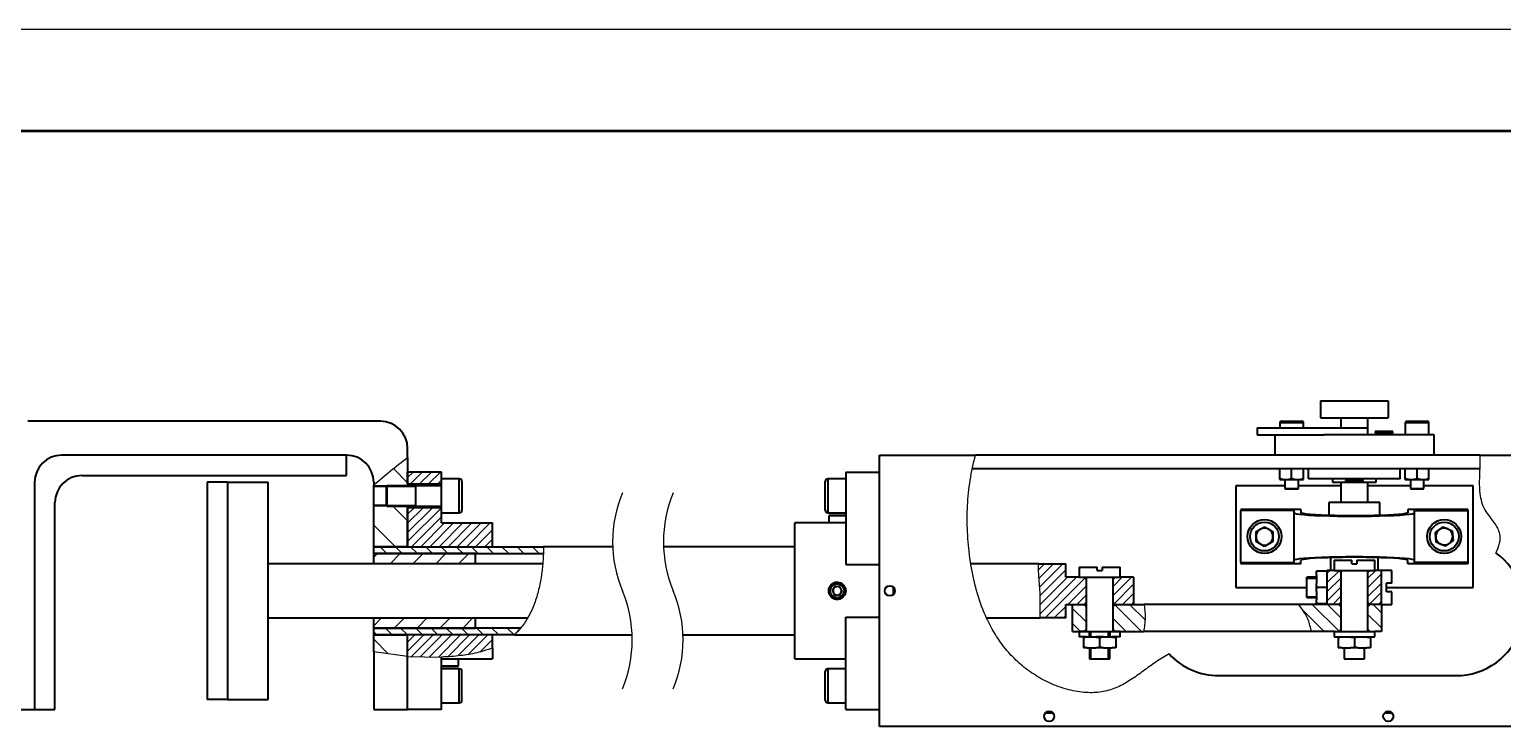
# Model space of a CAD drawing. Header units: millimetres. Extents: x 2231 to 3584, y 106 to 1044.
# Drawn here: x 2304.2 to 2448.9, y 975.5 to 1044 of the extents above; entities that cross this region are included whole.
import ezdxf

# ---------------------------------------------------------------- set-up
doc = ezdxf.new("R2010")
doc.units = ezdxf.units.MM
doc.header["$LTSCALE"] = 0.3
for name, color, linetype, lineweight in [('图形轮廓线', 7, 'Continuous', 40), ('图框线', 7, 'Continuous', 50), ('尺寸标注', 7, 'Continuous', 25), ('细实线', 7, 'Continuous', 25)]:
    doc.layers.add(name, color=color, linetype=linetype, lineweight=lineweight)

msp = doc.modelspace()

# ---------------------------------------------------------------- hatches: boundary and pattern name
at = {"layer": '细实线', "ltscale": 0.3}
h = msp.add_hatch(dxfattribs=at)
h.set_pattern_fill('ANSI31', color=256, scale=0.833333, angle=90)
h.set_pattern_definition([(135, (-1425.251, -300.314), (-1.8708867, -1.8708867), [])])
edge = h.paths.add_edge_path()
edge.add_spline(control_points=[(2341.31965, 1001.98086), (2340.75239, 1001.53888), (2339.61996, 1000.65655), (2338.53019, 999.72206), (2337.98632, 999.25569)], knot_values=[0, 0, 0, 0, 0.500933659, 1, 1, 1, 1], degree=3, periodic=0)
edge.add_line((2337.98632, 999.25569), (2337.98632, 999.1063))
edge.add_line((2337.98632, 999.1063), (2340.65296, 999.1063))
edge.add_line((2340.65296, 999.1063), (2340.65296, 999.1136))
edge.add_line((2340.65296, 999.1136), (2340.73632, 999.19693))
edge.add_line((2340.73632, 999.19693), (2341.31965, 999.19693))
edge.add_line((2341.31965, 999.19693), (2341.31965, 1001.98086))
h.paths.add_polyline_path([(2341.31965, 982.42581), (2341.31965, 984.01833), (2341.17315, 984.53027), (2337.98632, 984.53027), (2337.98632, 982.86759)])
h.paths.add_polyline_path([(2339.2306, 997.28027), (2337.98632, 997.28027), (2337.98632, 993.19694), (2341.31965, 993.19694), (2341.31965, 997.19693), (2339.31397, 997.19693)])
h = msp.add_hatch(dxfattribs=at)
h.set_pattern_fill('ANSI31', color=256, scale=0.2)
h.set_pattern_definition([(45, (0, 32.6478), (-0.4490128, 0.4490128), [])])
h.paths.add_polyline_path([(2344.65298, 999.3636), (2344.65298, 999.8636), (2344.65298, 1000.53026), (2341.31965, 1000.53026), (2341.31965, 999.3636)])
h.paths.add_polyline_path([(2344.65298, 995.53027), (2344.65298, 996.53027), (2344.65298, 997.03026), (2341.31965, 997.03026), (2341.31965, 993.19694), (2349.65298, 993.19694), (2349.65298, 995.53027)])
edge = h.paths.add_edge_path()
edge.add_spline(control_points=[(2344.65298, 982.35386), (2344.96842, 982.36833), (2345.58655, 982.39667), (2346.75447, 982.51326), (2348.12743, 982.72541), (2349.15385, 983.06978), (2349.65298, 983.23725)], knot_values=[0, 0, 0, 0, 0.185745574, 0.363991634, 0.690716448, 1, 1, 1, 1], degree=3, periodic=0)
edge.add_line((2349.65298, 983.23725), (2349.65298, 984.53027))
edge.add_line((2349.65298, 984.53027), (2341.31965, 984.53027))
edge.add_line((2341.31965, 984.53027), (2341.31965, 982.42581))
edge.add_line((2341.31965, 982.42581), (2344.65298, 982.35386))
h = msp.add_hatch(dxfattribs=at)
h.set_pattern_fill('ANSI31', color=256, scale=0.333333, angle=90)
h.set_pattern_definition([(135, (-1425.2509, -300.3139), (-0.74835468, -0.74835468), [])])
edge = h.paths.add_edge_path()
edge.add_line((2354.68715, 993.19694), (2337.98632, 993.19694))
edge.add_line((2337.98632, 993.19694), (2337.98632, 992.53027))
edge.add_line((2337.98632, 992.53027), (2347.98631, 992.53027))
edge.add_line((2347.98631, 992.53027), (2354.66718, 992.53027))
edge.add_spline(control_points=[(2354.66718, 992.53027), (2354.66904, 992.57337), (2354.67472, 992.71425), (2354.68116, 992.91658), (2354.68538, 993.09572), (2354.6868, 993.17704), (2354.68715, 993.19694)], knot_values=[0, 0, 0, 0, 0.013790316, 0.045062158, 0.06469873, 0.071058328, 0.071058328, 0.071058328, 0.071058328], degree=3, periodic=0)
edge = h.paths.add_edge_path()
edge.add_spline(control_points=[(2352.42777, 985.1963), (2352.42794, 985.19651), (2352.42812, 985.19672), (2352.42829, 985.19693)], knot_values=[0.901849937, 0.901849937, 0.901849937, 0.901849937, 0.901937142, 0.901937142, 0.901937142, 0.901937142], degree=3, periodic=0)
edge.add_line((2352.42829, 985.19693), (2340.98236, 985.19693))
edge.add_line((2340.98236, 985.19693), (2341.17315, 984.53027))
edge.add_line((2341.17315, 984.53027), (2351.79322, 984.53027))
edge.add_line((2351.79322, 984.53027), (2352.42777, 985.1963))
h.paths.add_polyline_path([(2340.98236, 985.19693), (2337.98632, 985.19693), (2337.98632, 984.53027), (2341.17315, 984.53027)])
at = {"layer": '细实线', "lineweight": 15, "ltscale": 0.3}
h = msp.add_hatch(dxfattribs=at)
h.set_pattern_fill('ANSI31', color=256, scale=0.5)
h.set_pattern_definition([(45, (0, 32.6478), (-1.122532, 1.122532), [])])
h.paths.add_polyline_path([(2347.98631, 991.53027), (2347.98631, 992.53027), (2337.98632, 992.53027), (2337.98632, 991.53027)])
h.paths.add_polyline_path([(2337.98632, 986.19693), (2337.98632, 985.19693), (2347.98631, 985.19693), (2347.98631, 986.19693)])
at = {"layer": '细实线', "ltscale": 0.3}
h = msp.add_hatch(dxfattribs=at)
h.set_pattern_fill('ANSI31', color=256, scale=0.2)
h.set_pattern_definition([(45, (0, 1054.48776), (-0.4490128, 0.4490128), [])])
edge = h.paths.add_edge_path()
edge.add_line((2408.00733, 989.99693), (2407.80733, 990.19693))
edge.add_line((2407.80733, 990.19693), (2407.34067, 990.19693))
edge.add_line((2407.34067, 990.19693), (2406.00733, 990.19693))
edge.add_line((2406.00733, 990.19693), (2406.00733, 991.53027))
edge.add_line((2406.00733, 991.53027), (2403.32043, 991.53027))
edge.add_spline(control_points=[(2403.32043, 991.53027), (2403.32037, 991.52478), (2403.31928, 991.43738), (2403.32033, 991.17775), (2403.33948, 990.67912), (2403.39063, 989.97919), (2403.45867, 989.1557), (2403.50463, 988.29891), (2403.50329, 987.50294), (2403.49276, 986.85944), (2403.48764, 986.4418), (2403.48736, 986.24703), (2403.48729, 986.19693)], knot_values=[0, 0, 0, 0, 0.003081512, 0.049116768, 0.145868567, 0.283399922, 0.443421106, 0.610191835, 0.76531928, 0.890557961, 0.97184689, 1, 1, 1, 1], degree=3, periodic=0)
edge.add_line((2403.48729, 986.19693), (2406.00733, 986.19693))
edge.add_line((2406.00733, 986.19693), (2406.00733, 987.53027))
edge.add_line((2406.00733, 987.53027), (2407.80733, 987.53027))
edge.add_line((2407.80733, 987.53027), (2408.00733, 987.73027))
edge.add_line((2408.00733, 987.73027), (2408.00733, 989.99693))
h.paths.add_polyline_path([(2412.67399, 990.19693), (2411.34066, 990.19693), (2410.874, 990.19693), (2410.674, 989.99693), (2410.674, 987.73027), (2410.874, 987.53027), (2412.67399, 987.53027)])
h.paths.add_polyline_path([(2433.04284, 990.6636), (2432.84284, 990.8636), (2432.37619, 990.8636), (2431.70951, 990.8636), (2431.70951, 987.53027), (2432.84284, 987.53027), (2433.04284, 987.73027)])
h.paths.add_polyline_path([(2437.04285, 990.8636), (2436.37618, 990.8636), (2435.90952, 990.8636), (2435.70952, 990.6636), (2435.70952, 987.73027), (2435.90952, 987.53027), (2437.04285, 987.53027)])

# ---------------------------------------------------------------- linework, layer by layer
at = {"layer": '图形轮廓线', "ltscale": 0.3}
for p, q in [((2431.04285, 1007.53026), (2431.04285, 1005.8636)), ((2431.04285, 1007.53026), (2437.70951, 1007.53026)), ((2437.70951, 1007.53026), (2437.70951, 1005.8636)), ((2338.65298, 1005.53027), (2303.98632, 1005.53027)), ((2424.82784, 1004.8636), (2424.82784, 1004.19693)), ((2424.82784, 1004.8636), (2426.14994, 1004.8636)), ((2426.14994, 1004.8636), (2435.15821, 1004.8636)), ((2427.04284, 1005.36361), (2427.04284, 1004.8636)), ((2429.37619, 1005.36361), (2427.04284, 1005.36361)), ((2427.20952, 1005.53027), (2429.20951, 1005.53027)), ((2429.37619, 1004.8636), (2429.37619, 1005.36361)), ((2431.04285, 1005.8636), (2437.70951, 1005.8636)), ((2433.04284, 1005.8636), (2433.04284, 1004.8636)), ((2435.15821, 1004.8636), (2435.70952, 1004.8636)), ((2435.70952, 1004.8636), (2435.70952, 1005.8636)), ((2435.70952, 1004.19693), (2435.70952, 1004.8636)), ((2439.37618, 1005.36361), (2439.37618, 1004.19693)), ((2441.70952, 1005.36361), (2439.37618, 1005.36361)), ((2439.54285, 1005.53027), (2441.54284, 1005.53027)), ((2441.70952, 1004.19693), (2441.70952, 1005.36361)), ((2424.82784, 1004.19693), (2426.14994, 1004.19693)), ((2426.14994, 1004.19693), (2431.38721, 1004.19693)), ((2426.54284, 1004.19693), (2426.54284, 1002.19693)), ((2442.20952, 1004.19693), (2431.38721, 1004.19693)), ((2436.42618, 1004.53026), (2436.42618, 1004.34694)), ((2438.15951, 1004.53026), (2436.42618, 1004.53026)), ((2436.42618, 1004.34694), (2436.57619, 1004.19693)), ((2438.15951, 1004.34694), (2436.42618, 1004.34694)), ((2438.00952, 1004.19693), (2438.15951, 1004.34694)), ((2438.15951, 1004.34694), (2438.15951, 1004.53026)), ((2442.20952, 1002.19693), (2442.20952, 1004.19693)), ((2335.31965, 1002.19693), (2307.31965, 1002.19693)), ((2335.31965, 1000.19693), (2335.31965, 1002.19693)), ((2341.31965, 1001.98086), (2341.31965, 1002.8636)), ((2341.31965, 1001.98086), (2341.31965, 999.19693)), ((2387.70952, 1002.19693), (2397.12807, 1002.19693)), ((2387.70952, 975.53027), (2387.70952, 1002.19693)), ((2446.69084, 1002.19693), (2397.12807, 1002.19693)), ((2446.69084, 1002.19693), (2452.43192, 1002.19693)), ((2341.31965, 999.3636), (2341.31965, 1000.53026)), ((2344.65298, 1000.53026), (2341.31965, 1000.53026)), ((2344.65298, 999.8636), (2344.65298, 1000.53026)), ((2384.37619, 1000.53026), (2384.37619, 991.44369)), ((2384.37619, 1000.53026), (2387.70952, 1000.53026)), ((2446.68915, 1000.8636), (2396.81459, 1000.8636)), ((2427.04287, 999.79693), (2427.04287, 1000.8636)), ((2428.20952, 999.9313), (2428.20952, 1000.8636)), ((2429.37618, 999.79693), (2429.37618, 1000.8636)), ((2429.87619, 999.8636), (2429.87619, 1000.8636)), ((2438.87617, 999.8636), (2438.87617, 1000.8636)), ((2439.37619, 999.79693), (2439.37619, 1000.8636)), ((2440.54285, 1000.8636), (2439.37619, 1000.8636)), ((2441.7095, 1000.8636), (2440.54285, 1000.8636)), ((2440.54285, 999.9313), (2440.54285, 1000.8636)), ((2441.7095, 999.79693), (2441.7095, 1000.8636)), ((2304.65298, 999.53027), (2304.65298, 977.19693)), ((2309.31963, 1000.19693), (2335.31965, 1000.19693)), ((2323.61743, 999.53027), (2321.61746, 999.53027)), ((2321.61746, 999.53027), (2321.61746, 997.8636)), ((2323.61743, 999.53027), (2323.61743, 997.8636)), ((2323.61743, 999.53027), (2327.61746, 999.53027)), ((2327.61746, 997.8636), (2327.61746, 999.53027)), ((2337.98632, 999.53027), (2337.98632, 999.25569)), ((2337.98632, 999.03027), (2337.98632, 999.25569)), ((2339.2306, 999.1063), (2337.98632, 999.1063)), ((2337.98632, 997.3636), (2337.98632, 999.03027)), ((2339.31397, 999.19693), (2339.2306, 999.1136)), ((2339.2306, 997.8469), (2339.2306, 999.1136)), ((2344.65298, 999.19693), (2339.31397, 999.19693)), ((2341.31965, 999.3636), (2344.65298, 999.3636)), ((2342.08837, 999.19693), (2342.08837, 997.81508)), ((2346.40298, 999.8636), (2344.65298, 999.8636)), ((2344.65298, 997.56052), (2344.65298, 999.8636)), ((2346.40298, 997.56052), (2346.40298, 999.8636)), ((2346.65296, 999.6136), (2346.65296, 997.65598)), ((2382.37618, 996.78027), (2382.37618, 999.6136)), ((2384.37619, 999.8636), (2382.62618, 999.8636)), ((2382.62618, 999.8636), (2382.62618, 996.53027)), ((2422.70951, 999.19693), (2422.70951, 989.19693)), ((2427.54285, 999.19693), (2422.70951, 999.19693)), ((2427.04287, 999.79693), (2429.37618, 999.79693)), ((2427.54285, 999.79693), (2427.54285, 998.93027)), ((2428.87618, 998.93027), (2428.87618, 999.79693)), ((2433.04284, 999.19693), (2428.87618, 999.19693)), ((2438.87617, 999.8636), (2429.87619, 999.8636)), ((2432.22952, 999.8636), (2432.22952, 999.53027)), ((2432.22952, 999.53027), (2433.50951, 999.53027)), ((2433.04284, 999.53027), (2433.04284, 997.53027)), ((2433.65951, 999.8636), (2433.50951, 999.7136)), ((2433.50951, 999.7136), (2433.50951, 999.53027)), ((2433.50951, 999.7136), (2435.24285, 999.7136)), ((2433.50951, 999.53027), (2435.24285, 999.53027)), ((2435.24285, 999.7136), (2435.09285, 999.8636)), ((2435.24285, 999.53027), (2435.24285, 999.7136)), ((2435.24285, 999.53027), (2436.52284, 999.53027)), ((2435.70952, 997.53027), (2435.70952, 999.53027)), ((2439.87618, 999.19693), (2435.70952, 999.19693)), ((2436.52284, 999.53027), (2436.52284, 999.8636)), ((2439.37619, 999.79693), (2441.7095, 999.79693)), ((2439.87618, 999.79693), (2439.87618, 998.93027)), ((2441.20952, 998.93027), (2441.20952, 999.79693)), ((2446.04286, 999.19693), (2441.20952, 999.19693)), ((2446.04286, 989.19693), (2446.04286, 999.19693)), ((2321.61746, 997.8636), (2321.61746, 979.8636)), ((2323.61743, 997.8636), (2323.61743, 979.8636)), ((2327.61746, 979.8636), (2327.61746, 997.8636)), ((2339.2306, 997.28027), (2339.2306, 997.8469)), ((2342.08837, 997.81508), (2342.08837, 997.19693)), ((2346.65296, 997.65598), (2346.65296, 996.78027)), ((2427.54285, 998.93027), (2427.60952, 998.8636)), ((2427.54285, 998.93027), (2428.87618, 998.93027)), ((2428.80952, 998.8636), (2427.60952, 998.8636)), ((2428.80952, 998.8636), (2428.87618, 998.93027)), ((2439.87618, 998.93027), (2439.94286, 998.8636)), ((2439.87618, 998.93027), (2441.20952, 998.93027)), ((2441.14286, 998.8636), (2439.94286, 998.8636)), ((2441.14286, 998.8636), (2441.20952, 998.93027)), ((2306.65296, 977.19693), (2306.65296, 997.53027)), ((2337.98632, 993.19694), (2337.98632, 997.3636)), ((2337.98632, 997.28027), (2339.2306, 997.28027)), ((2339.2306, 997.28027), (2339.31397, 997.19693)), ((2339.31397, 997.19693), (2344.65298, 997.19693)), ((2341.31965, 997.19693), (2341.31965, 993.19694)), ((2341.31965, 993.19694), (2341.31965, 997.03026)), ((2344.65298, 997.03026), (2341.31965, 997.03026)), ((2344.65298, 996.53027), (2344.65298, 997.56052)), ((2344.65298, 996.53027), (2346.40298, 996.53027)), ((2344.65298, 995.53027), (2344.65298, 996.53027)), ((2346.40298, 996.53027), (2346.40298, 997.56052)), ((2382.62618, 996.53027), (2384.37619, 996.53027)), ((2382.77618, 996.28351), (2382.70952, 996.21684)), ((2382.70952, 996.21684), (2382.70952, 995.53027)), ((2384.37619, 996.21684), (2382.70952, 996.21684)), ((2382.77618, 996.28351), (2384.30951, 996.28351)), ((2384.37619, 996.21684), (2384.30951, 996.28351)), ((2423.20951, 996.8636), (2423.20951, 996.74931)), ((2429.12618, 996.8636), (2423.20951, 996.8636)), ((2428.45951, 996.74931), (2423.20951, 996.74931)), ((2423.20951, 991.64455), (2423.20951, 996.74931)), ((2428.45951, 996.53503), (2428.45951, 996.74931)), ((2428.45951, 991.85884), (2428.45951, 996.53503)), ((2429.12618, 996.8636), (2429.12618, 996.53503)), ((2431.87618, 997.53027), (2431.87618, 996.27122)), ((2436.87618, 997.53027), (2431.87618, 997.53027)), ((2436.87618, 996.27122), (2436.87618, 997.53027)), ((2439.62618, 996.8636), (2439.62618, 996.53503)), ((2445.54285, 996.8636), (2439.62618, 996.8636)), ((2440.29286, 996.74931), (2445.54285, 996.74931)), ((2440.29286, 996.53503), (2440.29286, 996.74931)), ((2440.29286, 991.85884), (2440.29286, 996.53503)), ((2445.54285, 996.8636), (2445.54285, 996.74931)), ((2445.54285, 996.74931), (2445.54285, 991.64455)), ((2344.65298, 995.53027), (2349.65298, 995.53027)), ((2349.65298, 993.19694), (2349.65298, 995.53027)), ((2384.37619, 995.53027), (2379.37619, 995.53027)), ((2379.37619, 982.19693), (2379.37619, 995.53027)), ((2424.70952, 994.67806), (2425.54285, 995.15918)), ((2425.54285, 995.15918), (2426.37618, 994.67806)), ((2442.33449, 994.59727), (2443.11871, 995.15489)), ((2443.11871, 995.15489), (2443.99373, 994.75455)), ((2443.99373, 994.75455), (2444.08453, 993.7966)), ((2424.70952, 993.71581), (2424.70952, 994.67806)), ((2425.54285, 993.23468), (2424.70952, 993.71581)), ((2426.37618, 993.71581), (2425.54285, 993.23468)), ((2426.37618, 994.67806), (2426.37618, 993.71581)), ((2442.42531, 993.63931), (2442.33449, 994.59727)), ((2443.30033, 993.23898), (2442.42531, 993.63931)), ((2444.08453, 993.7966), (2443.30033, 993.23898)), ((2341.31965, 993.19694), (2337.98632, 993.19694)), ((2337.98632, 993.19694), (2354.68715, 993.19694)), ((2337.98632, 992.53027), (2337.98632, 993.19694)), ((2337.98632, 992.53027), (2354.6672, 992.53027)), ((2347.98631, 992.53027), (2337.98632, 992.53027)), ((2337.98632, 991.53027), (2337.98632, 992.53027)), ((2341.31965, 993.19694), (2349.65298, 993.19694)), ((2347.98631, 991.53027), (2347.98631, 992.53027)), ((2361.476, 993.19694), (2354.68715, 993.19694)), ((2379.37619, 993.19694), (2366.476, 993.19694)), ((2428.45951, 991.64455), (2428.45951, 991.85884)), ((2429.12618, 991.53027), (2429.12618, 991.85884)), ((2432.04286, 992.12758), (2432.04286, 990.8636)), ((2432.37619, 991.8636), (2432.37619, 990.8636)), ((2432.37619, 991.8636), (2434.12618, 991.8636)), ((2434.12618, 991.53027), (2434.12618, 991.8636)), ((2434.62618, 991.8636), (2434.62618, 991.53027)), ((2434.62618, 991.8636), (2436.37618, 991.8636)), ((2436.37618, 990.8636), (2436.37618, 991.8636)), ((2436.70952, 990.8636), (2436.70952, 992.12758)), ((2439.62618, 991.53027), (2439.62618, 991.85884)), ((2440.29286, 991.64455), (2440.29286, 991.85884)), ((2354.6006, 991.53027), (2327.61746, 991.53027)), ((2347.98631, 991.53027), (2337.98632, 991.53027)), ((2384.37619, 991.44369), (2387.70952, 991.44369)), ((2403.32043, 991.53027), (2396.69019, 991.53027)), ((2403.32043, 991.53027), (2406.00733, 991.53027)), ((2406.00733, 990.19693), (2406.00733, 991.53027)), ((2407.34067, 991.19693), (2407.34067, 990.19693)), ((2407.34067, 991.19693), (2409.09066, 991.19693)), ((2409.09066, 990.8636), (2409.09066, 991.19693)), ((2409.09066, 990.8636), (2409.59066, 990.8636)), ((2409.59066, 991.19693), (2409.59066, 990.8636)), ((2409.59066, 991.19693), (2411.34066, 991.19693)), ((2411.34066, 990.19693), (2411.34066, 991.19693)), ((2423.20951, 991.64455), (2423.20951, 991.53027)), ((2423.20951, 991.64455), (2428.45951, 991.64455)), ((2429.12618, 991.53027), (2423.20951, 991.53027)), ((2430.68973, 990.79186), (2430.64284, 990.79186)), ((2430.64284, 990.4133), (2430.64284, 990.79186)), ((2430.64284, 990.4133), (2430.64284, 989.57549)), ((2431.66262, 990.79186), (2430.68973, 990.79186)), ((2431.70951, 987.53027), (2431.70951, 990.8636)), ((2432.37619, 990.8636), (2431.70951, 990.8636)), ((2432.37619, 990.8636), (2436.37618, 990.8636)), ((2432.84284, 990.8636), (2433.04284, 990.6636)), ((2433.04284, 990.8636), (2433.04284, 984.8636)), ((2433.04284, 990.8636), (2433.04284, 987.53027)), ((2434.12618, 991.53027), (2434.62618, 991.53027)), ((2435.70952, 984.8636), (2435.70952, 990.8636)), ((2435.70952, 987.53027), (2435.70952, 990.8636)), ((2435.90952, 990.8636), (2435.70952, 990.6636)), ((2437.04285, 990.8636), (2436.37618, 990.8636)), ((2438.04284, 990.8636), (2437.04285, 990.8636)), ((2437.04285, 987.53027), (2437.04285, 990.8636)), ((2438.04284, 989.62716), (2438.04284, 990.8636)), ((2445.54285, 991.53027), (2439.62618, 991.53027)), ((2445.54285, 991.64455), (2440.29286, 991.64455)), ((2445.54285, 991.64455), (2445.54285, 991.53027)), ((2383.33025, 989.29521), (2383.06276, 988.89528)), ((2383.06276, 988.89528), (2383.27537, 988.46368)), ((2383.81032, 989.26352), (2383.33025, 989.29521)), ((2384.02293, 988.83192), (2383.81032, 989.26352)), ((2389.04286, 989.23628), (2389.04286, 988.49092)), ((2407.34067, 990.19693), (2406.00733, 990.19693)), ((2407.34067, 990.19693), (2411.34066, 990.19693)), ((2407.80733, 990.19693), (2408.00733, 989.99693)), ((2408.00733, 990.19693), (2408.00733, 984.8636)), ((2408.00733, 990.19693), (2408.00733, 987.53027)), ((2410.674, 984.8636), (2410.674, 990.19693)), ((2410.674, 987.53027), (2410.674, 990.19693)), ((2410.874, 990.19693), (2410.674, 989.99693)), ((2412.67399, 990.19693), (2411.34066, 990.19693)), ((2412.67399, 990.19693), (2412.67399, 987.53027)), ((2422.70951, 989.19693), (2429.70951, 989.19693)), ((2430.64284, 990.19693), (2429.70951, 990.19693)), ((2429.70951, 988.19694), (2429.70951, 990.19693)), ((2430.68973, 989.19693), (2430.64284, 989.57549)), ((2430.64284, 988.81837), (2430.64284, 989.57549)), ((2431.66262, 989.19693), (2430.68973, 989.19693)), ((2437.54286, 988.7667), (2437.54286, 989.62716)), ((2438.04284, 989.62716), (2437.54286, 989.62716)), ((2437.54286, 989.19693), (2446.04286, 989.19693)), ((2383.27537, 988.46368), (2383.75545, 988.432)), ((2383.75545, 988.432), (2384.02293, 988.83192)), ((2406.00733, 986.19693), (2406.00733, 987.53027)), ((2406.00733, 987.53027), (2408.00733, 987.53027)), ((2406.67399, 984.8636), (2406.67399, 987.53027)), ((2406.67399, 987.53027), (2408.00733, 987.53027)), ((2407.80733, 987.53027), (2408.00733, 987.73027)), ((2407.80733, 987.53027), (2408.00733, 987.33027)), ((2408.00733, 987.53027), (2408.00733, 984.8636)), ((2410.874, 987.53027), (2410.674, 987.73027)), ((2410.674, 984.8636), (2410.674, 987.53027)), ((2410.674, 987.53027), (2413.72693, 987.53027)), ((2410.674, 987.53027), (2412.67399, 987.53027)), ((2410.874, 987.53027), (2410.674, 987.33027)), ((2428.89986, 987.53027), (2413.72693, 987.53027)), ((2433.04284, 987.53027), (2428.89986, 987.53027)), ((2429.70951, 988.19694), (2430.64284, 988.19694)), ((2430.64284, 988.81837), (2430.64284, 987.98056)), ((2430.68973, 987.602), (2430.64284, 987.98056)), ((2430.64284, 987.602), (2430.64284, 987.98056)), ((2431.66262, 987.602), (2430.68973, 987.602)), ((2433.04284, 987.53027), (2431.70951, 987.53027)), ((2432.84284, 987.53027), (2433.04284, 987.73027)), ((2432.84284, 987.53027), (2433.04284, 987.33027)), ((2433.04284, 987.53027), (2433.04284, 984.8636)), ((2435.90952, 987.53027), (2435.70952, 987.73027)), ((2435.70952, 984.8636), (2435.70952, 987.53027)), ((2437.04285, 987.53027), (2435.70952, 987.53027)), ((2435.90952, 987.53027), (2435.70952, 987.33027)), ((2437.04285, 987.53027), (2438.04284, 987.53027)), ((2437.04285, 987.53027), (2437.04285, 984.8636)), ((2438.04284, 988.7667), (2437.54286, 988.7667)), ((2438.04284, 987.53027), (2438.04284, 988.7667)), ((2327.61746, 986.19693), (2353.11402, 986.19693)), ((2337.98632, 986.19693), (2347.98631, 986.19693)), ((2337.98632, 985.19693), (2337.98632, 986.19693)), ((2347.98631, 985.19693), (2347.98631, 986.19693)), ((2384.37619, 986.28351), (2387.70952, 986.28351)), ((2384.37619, 977.19693), (2384.37619, 986.28351)), ((2398.2478, 986.19693), (2403.48729, 986.19693)), ((2406.00733, 986.19693), (2403.48729, 986.19693)), ((2352.42837, 985.19693), (2337.98632, 985.19693)), ((2337.98632, 984.53027), (2337.98632, 985.19693)), ((2337.98632, 985.19693), (2347.98631, 985.19693)), ((2406.67399, 984.8636), (2408.00733, 984.8636)), ((2407.34067, 984.8636), (2407.34067, 984.33027)), ((2408.00733, 984.8636), (2407.34067, 984.8636)), ((2407.80733, 984.8636), (2408.00733, 985.0636)), ((2408.00733, 984.8636), (2410.674, 984.8636)), ((2408.31065, 984.8636), (2408.31065, 984.33027)), ((2408.34065, 984.8636), (2408.34065, 984.33027)), ((2410.34065, 984.33027), (2410.34065, 984.8636)), ((2410.37065, 984.33027), (2410.37065, 984.8636)), ((2410.874, 984.8636), (2410.674, 985.0636)), ((2410.674, 984.8636), (2413.65755, 984.8636)), ((2411.34066, 984.8636), (2410.674, 984.8636)), ((2411.34066, 984.33027), (2411.34066, 984.8636)), ((2430.14832, 984.8636), (2413.65755, 984.8636)), ((2432.37619, 984.8636), (2430.14832, 984.8636)), ((2432.37619, 984.8636), (2432.37619, 984.33027)), ((2432.37619, 984.8636), (2436.1067, 984.8636)), ((2432.84284, 984.8636), (2433.04284, 985.0636)), ((2435.90952, 984.8636), (2435.70952, 985.0636)), ((2436.1067, 984.8636), (2436.37618, 984.8636)), ((2436.37618, 984.33027), (2436.37618, 984.8636)), ((2437.04285, 984.8636), (2436.37618, 984.8636)), ((2337.98632, 984.53027), (2341.31965, 984.53027)), ((2337.98632, 982.86759), (2337.98632, 984.53027)), ((2351.79322, 984.53027), (2337.98632, 984.53027)), ((2349.65298, 984.53027), (2341.31965, 984.53027)), ((2341.31965, 982.42581), (2341.31965, 984.53027)), ((2349.65298, 983.23725), (2349.65298, 984.53027)), ((2349.65298, 983.23725), (2349.65298, 982.19693)), ((2351.79322, 984.53027), (2363.38263, 984.53027)), ((2368.38264, 984.53027), (2379.37619, 984.53027)), ((2407.74471, 984.33027), (2407.34067, 984.33027)), ((2407.74379, 984.28337), (2408.12189, 984.33027)), ((2407.74379, 984.28337), (2407.74379, 983.31049)), ((2407.74379, 983.31049), (2407.74471, 983.2636)), ((2408.12189, 984.33027), (2407.74471, 984.33027)), ((2408.12189, 983.2636), (2407.74471, 983.2636)), ((2408.12189, 984.33027), (2408.95868, 984.33027)), ((2408.12189, 983.2636), (2408.95868, 983.2636)), ((2408.34065, 983.2636), (2408.34065, 982.19693)), ((2409.71579, 984.33027), (2408.95868, 984.33027)), ((2409.33677, 983.31049), (2408.95868, 983.2636)), ((2409.71579, 983.2636), (2408.95868, 983.2636)), ((2409.33677, 984.28337), (2409.71579, 984.33027)), ((2409.33677, 984.28337), (2409.33677, 983.31049)), ((2409.71579, 984.33027), (2410.55463, 984.33027)), ((2409.71579, 983.2636), (2410.55463, 983.2636)), ((2410.34065, 982.19693), (2410.34065, 983.2636)), ((2410.93457, 984.33027), (2410.55463, 984.33027)), ((2410.93364, 983.31049), (2410.55463, 983.2636)), ((2410.93457, 983.2636), (2410.55463, 983.2636)), ((2410.93364, 984.28337), (2410.93457, 984.33027)), ((2410.93364, 984.28337), (2410.93364, 983.31049)), ((2410.93457, 984.33027), (2410.93558, 984.33027)), ((2410.93457, 983.2636), (2410.9366, 983.2636)), ((2411.34066, 984.33027), (2410.93558, 984.33027)), ((2410.93753, 983.31049), (2410.9366, 983.2636)), ((2410.93753, 984.28337), (2410.93753, 983.31049)), ((2432.37619, 984.33027), (2436.1067, 984.33027)), ((2432.78274, 984.28337), (2433.16083, 984.33027)), ((2432.78274, 984.28337), (2432.78274, 983.31049)), ((2432.78274, 983.31049), (2432.78365, 983.2636)), ((2433.16083, 983.2636), (2432.78365, 983.2636)), ((2433.16083, 983.2636), (2433.99762, 983.2636)), ((2433.37617, 983.2636), (2433.37617, 982.19693)), ((2434.37571, 983.31049), (2433.99762, 983.2636)), ((2434.75474, 983.2636), (2433.99762, 983.2636)), ((2434.37571, 984.28337), (2434.75474, 984.33027)), ((2434.37571, 984.28337), (2434.37571, 983.31049)), ((2434.75474, 983.2636), (2435.59358, 983.2636)), ((2435.37619, 982.19693), (2435.37619, 983.2636)), ((2435.97258, 983.31049), (2435.59358, 983.2636)), ((2435.97352, 983.2636), (2435.59358, 983.2636)), ((2435.97258, 984.28337), (2435.97352, 984.33027)), ((2435.97258, 984.28337), (2435.97258, 983.31049)), ((2436.1067, 984.33027), (2436.37618, 984.33027)), ((2337.98632, 982.86759), (2337.98632, 977.19693)), ((2341.31965, 977.19693), (2341.31965, 982.42581)), ((2344.65298, 977.19693), (2344.65298, 982.35386)), ((2344.65298, 982.19693), (2349.65298, 982.19693)), ((2346.31965, 981.51036), (2346.31965, 982.19693)), ((2379.37619, 982.19693), (2384.37619, 982.19693)), ((2408.34065, 982.19693), (2410.34065, 982.19693)), ((2433.37617, 982.19693), (2435.37619, 982.19693)), ((2344.65298, 981.51036), (2344.71962, 981.44369)), ((2344.65298, 981.51036), (2346.31965, 981.51036)), ((2346.40298, 981.19693), (2344.65298, 981.19693)), ((2346.25297, 981.44369), (2344.71962, 981.44369)), ((2346.25297, 981.44369), (2346.31965, 981.51036)), ((2346.40298, 978.89385), (2346.40298, 981.19693)), ((2346.65296, 978.1136), (2346.65296, 980.94693)), ((2382.37618, 978.1136), (2382.37618, 980.94693)), ((2384.37619, 981.19693), (2382.62618, 981.19693)), ((2382.62618, 981.19693), (2382.62618, 977.8636)), ((2421.04284, 980.53027), (2444.37619, 980.53027)), ((2321.61746, 979.8636), (2321.61746, 978.19694)), ((2323.61743, 979.8636), (2323.61743, 978.19694)), ((2327.61746, 978.19694), (2327.61746, 979.8636)), ((2346.40298, 977.8636), (2346.40298, 978.89385)), ((2323.61743, 978.19694), (2321.61746, 978.19694)), ((2323.61743, 978.19694), (2327.61746, 978.19694)), ((2344.65298, 977.8636), (2346.40298, 977.8636)), ((2382.62618, 977.8636), (2384.37619, 977.8636)), ((2301.31965, 977.19693), (2304.65298, 977.19693)), ((2304.65298, 977.19693), (2306.65296, 977.19693)), ((2337.98632, 977.19693), (2341.31965, 977.19693)), ((2344.65298, 977.19693), (2341.31965, 977.19693)), ((2384.37619, 977.19693), (2387.70952, 977.19693)), ((2404.0035, 976.8636), (2404.74886, 976.8636)), ((2437.33684, 976.8636), (2438.0822, 976.8636)), ((2454.37618, 975.53027), (2387.70952, 975.53027))]:
    msp.add_line(p, q, dxfattribs=at)
at = {"layer": '图形轮廓线', "ltscale": 0.3, "flags": 128}
for points in [[(2428.45951, 996.53503), (2428.51975, 996.48691), (2428.69918, 996.43978), (2428.9942, 996.39458), (2429.39876, 996.35224), (2429.90466, 996.31362), (2430.50158, 996.27951), (2431.1774, 996.25061), (2431.9183, 996.22748), (2432.70926, 996.21063), (2433.53415, 996.20037), (2434.37618, 996.19693), (2435.21822, 996.20037), (2436.0431, 996.21063), (2436.83406, 996.22748), (2437.57496, 996.25061), (2438.25078, 996.27951), (2438.8477, 996.31362), (2439.35361, 996.35224), (2439.75816, 996.39458), (2440.05319, 996.43978), (2440.23264, 996.48691), (2440.29286, 996.53503)], [(2439.62618, 996.53503), (2439.56755, 996.49032), (2439.39295, 996.4466), (2439.10627, 996.40486), (2438.71393, 996.36603), (2438.22471, 996.33098), (2437.64951, 996.30048), (2437.00119, 996.27522), (2436.29422, 996.25577), (2435.54441, 996.24255), (2434.76852, 996.23587), (2433.98384, 996.23587), (2433.20795, 996.24255), (2432.45814, 996.25577), (2431.75117, 996.27522), (2431.10285, 996.30048), (2430.52767, 996.33098), (2430.03843, 996.36603), (2429.6461, 996.40486), (2429.35942, 996.4466), (2429.18481, 996.49032), (2429.12618, 996.53503)], [(2440.29286, 991.85884), (2440.23264, 991.90695), (2440.05319, 991.95409), (2439.75816, 991.99929), (2439.35361, 992.04163), (2438.8477, 992.08024), (2438.25078, 992.11435), (2437.57496, 992.14326), (2436.83406, 992.16638), (2436.0431, 992.18324), (2435.21822, 992.19349), (2434.37618, 992.19693), (2433.53415, 992.19349), (2432.70926, 992.18324), (2431.9183, 992.16638), (2431.1774, 992.14326), (2430.50158, 992.11435), (2429.90466, 992.08024), (2429.39876, 992.04163), (2428.9942, 991.99929), (2428.69918, 991.95409), (2428.51975, 991.90695), (2428.45951, 991.85884)], [(2439.62618, 991.85884), (2439.56755, 991.90355), (2439.39295, 991.94726), (2439.10627, 991.989), (2438.71393, 992.02784), (2438.22471, 992.06289), (2437.64951, 992.09339), (2437.00119, 992.11865), (2436.29422, 992.1381), (2435.54441, 992.15132), (2434.76852, 992.158), (2433.98384, 992.158), (2433.20795, 992.15132), (2432.45814, 992.1381), (2431.75117, 992.11865), (2431.10285, 992.09339), (2430.52767, 992.06289), (2430.03843, 992.02784), (2429.6461, 991.989), (2429.35942, 991.94726), (2429.18481, 991.90355), (2429.12618, 991.85884)]]:
    msp.add_lwpolyline(points, dxfattribs=at)
at = {"layer": '图形轮廓线', "ltscale": 0.3}
for centre, radius in [((2425.54285, 994.19693), 1.66666), ((2425.54284, 994.19694), 1.41667), ((2443.20952, 994.19694), 1.66667), ((2443.20951, 994.19693), 1.41667), ((2383.54285, 988.8636), 0.83333), ((2383.54285, 988.86359), 0.689), ((2388.70951, 988.8636), 0.5), ((2404.37617, 976.53026), 0.5), ((2437.70951, 976.53026), 0.5)]:
    msp.add_circle(centre, radius, dxfattribs=at)
for centre, radius, start, end in [((2338.65297, 1002.86358), 2.66669, 0.0003031, 89.9996969), ((2427.20951, 1005.3636), 0.16667, 89.9981062, 179.9984787), ((2429.20952, 1005.3636), 0.16667, 0.0015213, 90.0018938), ((2439.54285, 1005.3636), 0.16667, 89.9981062, 179.9984787), ((2441.54285, 1005.3636), 0.16667, 0.0015213, 90.0018938), ((2307.31965, 999.53026), 2.66667, 89.9999387, 179.9998478), ((2335.31965, 999.53026), 2.66667, 0.0001522, 90.0000613), ((2309.31964, 997.53025), 2.66669, 90.0003031, 179.9995902), ((2346.40301, 999.61365), 0.24995, 359.9887226, 90.0067238), ((2382.6262, 999.61358), 0.25002, 90.0042695, 179.9957305), ((2427.6262, 1001.13027), 1.33333, 244.0558281, 295.9441719), ((2428.79285, 1001.13027), 1.33333, 244.0558281, 295.9441719), ((2439.95952, 1001.13027), 1.33333, 244.0558281, 295.9441719), ((2441.12617, 1001.13027), 1.33333, 244.0558281, 295.9441719), ((2346.40301, 996.78022), 0.24995, 269.9932762, 0.0112774), ((2382.6262, 996.78029), 0.25002, 180.0042695, 269.9957305), ((2425.54284, 994.19695), 0.83332, 120.000334, 180.0009125), ((2425.54284, 994.19693), 0.83334, 60.0001943, 119.9998057), ((2425.5429, 994.19696), 0.83328, 359.9984045, 60.002715), ((2443.20949, 994.19694), 0.83332, 125.41461, 185.4156929), ((2443.20951, 994.19694), 0.83332, 65.414636, 125.4156801), ((2443.20956, 994.19696), 0.83328, 5.4132664, 65.417398), ((2425.54284, 994.19692), 0.83332, 179.9990875, 239.999666), ((2425.54284, 994.19694), 0.83334, 240.0001943, 299.9998057), ((2425.5429, 994.19691), 0.83328, 299.997285, 0.0015955), ((2443.20956, 994.19697), 0.83339, 185.4174257, 245.4132214), ((2443.20951, 994.19694), 0.83334, 245.4154299, 305.4148842), ((2443.20951, 994.19693), 0.83333, 305.4151403, 5.4151626), ((2444.37617, 987.19693), 6.66667, 270.0001457, 54.0333735), ((2383.54286, 988.8636), 0.41667, 146.2246492, 206.2238933), ((2383.54286, 988.8636), 0.41667, 86.2240249, 146.2242983), ((2383.54286, 988.8636), 0.41666, 26.2238988, 86.224717), ((2383.54285, 988.8636), 0.41667, 326.2248171, 26.2237254), ((2383.54287, 988.86362), 0.41669, 206.2260176, 266.2225982), ((2383.54286, 988.8636), 0.41667, 266.2240249, 326.2242983), ((2421.04285, 987.19695), 6.66668, 222.897224, 269.9999412), ((2346.40301, 980.94699), 0.24994, 359.9879239, 90.0086519), ((2382.62619, 980.94692), 0.25001, 90.0023413, 179.9965292), ((2346.40301, 978.11355), 0.24995, 269.993276, 0.0101392), ((2382.6262, 978.11362), 0.25002, 180.0054079, 269.9957305)]:
    msp.add_arc(centre, radius, start, end, dxfattribs=at)
for points, knots in [([(2430.64284, 990.4133), (2430.64517, 990.43811), (2430.65703, 990.56473), (2430.67516, 990.69063), (2430.68973, 990.79186)], [0, 0, 0, 0, 0.195945552, 1, 1, 1, 1]), ([(2382.73094, 988.67584), (2382.72088, 988.73828), (2382.69597, 988.89273), (2382.742, 989.14358), (2382.8779, 989.39196), (2383.09012, 989.58216), (2383.35338, 989.6915), (2383.63745, 989.70745), (2383.91, 989.62918), (2384.14188, 989.46551), (2384.30735, 989.23365), (2384.38665, 988.95984), (2384.37097, 988.67612), (2384.26309, 988.41394), (2384.07453, 988.20136), (2383.82545, 988.06266), (2383.54484, 988.01442), (2383.26456, 988.06127), (2383.01724, 988.19781), (2382.8214, 988.40786), (2382.76114, 988.58639), (2382.73094, 988.67584)], [0, 0, 0, 0, 0.036258506, 0.08970367, 0.143075371, 0.196678684, 0.250509875, 0.304105407, 0.357371932, 0.410724865, 0.464448661, 0.518247115, 0.571713809, 0.624960173, 0.678430552, 0.732231168, 0.785951337, 0.839297301, 0.892567614, 0.946170534, 1, 1, 1, 1]), ([(2430.64284, 988.81837), (2430.64413, 988.83235), (2430.65577, 988.95898), (2430.67375, 989.08491), (2430.68973, 989.19693)], [0, 0, 0, 0, 0.11040369, 1, 1, 1, 1]), ([(2407.74471, 984.33027), (2407.74465, 984.32786), (2407.74425, 984.31223), (2407.744, 984.2966), (2407.74379, 984.28337)], [0, 0, 0, 0, 0.153920798, 1, 1, 1, 1]), ([(2408.12189, 983.2636), (2408.10792, 983.26489), (2407.98145, 983.27655), (2407.85568, 983.29451), (2407.74379, 983.31049)], [0, 0, 0, 0, 0.110409237, 1, 1, 1, 1]), ([(2408.95868, 984.33027), (2408.97264, 984.32898), (2409.09911, 984.31732), (2409.22488, 984.29936), (2409.33677, 984.28337)], [0, 0, 0, 0, 0.110409237, 1, 1, 1, 1]), ([(2409.71579, 983.2636), (2409.70146, 983.26492), (2409.57468, 983.27659), (2409.44859, 983.29455), (2409.33677, 983.31049)], [0, 0, 0, 0, 0.113065894, 1, 1, 1, 1]), ([(2410.55463, 984.33027), (2410.56896, 984.32895), (2410.69574, 984.31728), (2410.82181, 984.29931), (2410.93364, 984.28337)], [0, 0, 0, 0, 0.113071729, 1, 1, 1, 1]), ([(2410.93457, 983.2636), (2410.93451, 983.266), (2410.93411, 983.28163), (2410.93385, 983.29727), (2410.93364, 983.31049)], [0, 0, 0, 0, 0.153919574, 1, 1, 1, 1]), ([(2432.78365, 984.33027), (2432.78359, 984.32786), (2432.7832, 984.31223), (2432.78295, 984.2966), (2432.78274, 984.28337)], [0, 0, 0, 0, 0.153920798, 1, 1, 1, 1]), ([(2433.16083, 983.2636), (2433.14687, 983.26489), (2433.0204, 983.27655), (2432.89463, 983.29451), (2432.78274, 983.31049)], [0, 0, 0, 0, 0.110409237, 1, 1, 1, 1]), ([(2433.99762, 984.33027), (2434.01159, 984.32898), (2434.13806, 984.31732), (2434.26383, 984.29936), (2434.37571, 984.28337)], [0, 0, 0, 0, 0.110409237, 1, 1, 1, 1]), ([(2434.75474, 983.2636), (2434.74041, 983.26492), (2434.61362, 983.27659), (2434.48754, 983.29455), (2434.37571, 983.31049)], [0, 0, 0, 0, 0.113065894, 1, 1, 1, 1]), ([(2435.59358, 984.33027), (2435.60791, 984.32895), (2435.73468, 984.31728), (2435.86076, 984.29931), (2435.97258, 984.28337)], [0, 0, 0, 0, 0.113071729, 1, 1, 1, 1]), ([(2435.97352, 983.2636), (2435.97345, 983.266), (2435.97306, 983.28163), (2435.9728, 983.29727), (2435.97258, 983.31049)], [0, 0, 0, 0, 0.153919574, 1, 1, 1, 1])]:
    msp.add_open_spline(points, degree=3, knots=knots, dxfattribs=at)
at = {"layer": '图框线', "ltscale": 0.3}
msp.add_line((2814.69134, 1034.02187), (2255.69134, 1034.02187), dxfattribs=at)
at = {"layer": '尺寸标注', "ltscale": 0.3}
msp.add_line((2824.69134, 1044.02187), (2230.69134, 1044.02187), dxfattribs=at)
at = {"layer": '细实线', "ltscale": 0.3}
for p, q in [((2339.31397, 999.19693), (2337.98632, 999.19693)), ((2339.2306, 999.1063), (2342.08837, 999.1063)), ((2339.31397, 999.19693), (2339.31397, 997.19693)), ((2339.31397, 997.19693), (2337.98632, 997.19693)), ((2339.2306, 997.28027), (2342.08837, 997.28027)), ((2429.70951, 990.08401), (2430.64284, 990.08401)), ((2408.00733, 987.30649), (2407.78355, 987.53027)), ((2413.44364, 984.8636), (2410.82548, 987.48175)), ((2413.79922, 986.00472), (2412.27368, 987.53027)), ((2429.70951, 988.30986), (2430.64284, 988.30986)), ((2432.87185, 984.89261), (2430.23419, 987.53027)), ((2433.04284, 986.21832), (2431.7309, 987.53027)), ((2437.04285, 986.70844), (2436.22103, 987.53027)), ((2408.00733, 985.80978), (2406.67399, 987.14312)), ((2411.94693, 984.8636), (2410.674, 986.13653)), ((2431.40415, 984.8636), (2429.29431, 986.97344)), ((2437.04285, 985.21173), (2435.70952, 986.54507)), ((2351.79322, 984.53027), (2352.42837, 985.19693)), ((2407.4568, 984.8636), (2406.67399, 985.64641)), ((2408.50732, 984.33027), (2408.50732, 984.8636)), ((2410.16621, 984.33027), (2410.16621, 984.8636)), ((2435.89428, 984.8636), (2435.70952, 985.04836)), ((2408.50732, 982.19693), (2408.50732, 983.2636)), ((2410.16621, 982.19693), (2410.16621, 983.2636)), ((2341.31965, 982.42581), (2337.98632, 982.86759)), ((2341.31965, 982.42581), (2344.65298, 982.35386))]:
    msp.add_line(p, q, dxfattribs=at)
for centre, start, end in [((2373.97932, 993.6761), 157.3801351, 202.6198649), ((2378.97932, 993.6761), 157.3801351, 202.6198649), ((2350.87932, 984.0511), 337.3801351, 22.6198649), ((2355.87932, 984.0511), 337.3801351, 22.6198649)]:
    msp.add_arc(centre, 12.5125, start, end, dxfattribs=at)
for points, knots in [([(2337.98632, 999.25569), (2338.53019, 999.72206), (2339.61996, 1000.65655), (2340.75239, 1001.53888), (2341.31965, 1001.98086)], [0, 0, 0, 0, 0.499066341, 1, 1, 1, 1]), ([(2416.159, 982.65904), (2415.72313, 982.40316), (2414.84637, 981.88846), (2413.62831, 980.97312), (2412.40121, 980.0954), (2411.11329, 979.34908), (2409.69747, 978.90131), (2408.1353, 978.80836), (2406.48045, 979.04578), (2404.79363, 979.60287), (2403.19561, 980.41614), (2401.744, 981.44136), (2400.48391, 982.64977), (2399.42082, 984.00309), (2398.54136, 985.47561), (2397.7125, 987.30431), (2397.02272, 989.51062), (2396.54648, 992.06669), (2396.31127, 994.64593), (2396.31795, 997.20979), (2396.55629, 999.74062), (2396.93795, 1001.3802), (2397.12807, 1002.19693)], [0, 0, 0, 0, 0.039539594, 0.079534971, 0.119158374, 0.157696341, 0.195579297, 0.234234087, 0.279225497, 0.325680521, 0.372712042, 0.419124817, 0.464318841, 0.508917621, 0.553467833, 0.598283123, 0.665843253, 0.733879111, 0.801518219, 0.868321579, 0.934406453, 1, 1, 1, 1]), ([(2446.69084, 1002.19693), (2446.69589, 1001.77127), (2446.706, 1000.91865), (2446.63229, 999.65292), (2446.66347, 998.53328), (2446.84936, 997.58317), (2447.17428, 996.8058), (2447.63986, 996.16686), (2448.08573, 995.59076), (2448.4459, 995.05031), (2448.70556, 994.36215), (2448.66722, 993.49186), (2448.42052, 992.90129), (2448.2916, 992.59266)], [0, 0, 0, 0, 0.1256203562, 0.2516275097, 0.3742928472, 0.4551008392, 0.5361804479, 0.6206556994, 0.687500507, 0.7515146595, 0.811738632, 0.9016152926, 1, 1, 1, 1]), ([(2354.68715, 993.19694), (2354.6868, 993.17704), (2354.68538, 993.09572), (2354.68116, 992.91658), (2354.67174, 992.62034), (2354.65335, 992.22125), (2354.62078, 991.72359), (2354.56931, 991.15296), (2354.49216, 990.51612), (2354.38595, 989.84623), (2354.24455, 989.15053), (2354.06764, 988.45913), (2353.85116, 987.77836), (2353.59663, 987.12569), (2353.3045, 986.51093), (2352.9783, 985.94322), (2352.63293, 985.4429), (2352.27039, 985.00201), (2351.98878, 984.71032), (2351.82487, 984.5594), (2351.79322, 984.53027)], [0, 0, 0, 0, 0.006359598, 0.025996171, 0.057268012, 0.101088673, 0.153679418, 0.216653923, 0.284184402, 0.358669559, 0.433372762, 0.511005102, 0.586654775, 0.661554877, 0.734734342, 0.803987056, 0.870602977, 0.928790268, 0.986250699, 1, 1, 1, 1]), ([(2403.48729, 986.19693), (2403.48736, 986.24703), (2403.48764, 986.4418), (2403.49276, 986.85944), (2403.50329, 987.50294), (2403.50463, 988.29891), (2403.45867, 989.1557), (2403.39063, 989.97919), (2403.33948, 990.67912), (2403.32033, 991.17775), (2403.31928, 991.43738), (2403.32037, 991.52478), (2403.32043, 991.53027)], [0, 0, 0, 0, 0.02815311, 0.109442039, 0.23468072, 0.389808165, 0.556578894, 0.716600078, 0.854131433, 0.950883232, 0.996918488, 1, 1, 1, 1]), ([(2413.72693, 987.53027), (2413.7727, 987.09075), (2413.86556, 986.19899), (2413.72754, 985.31295), (2413.65755, 984.8636)], [0, 0, 0, 0, 0.492858073, 1, 1, 1, 1]), ([(2430.14832, 984.8636), (2430.06355, 985.25628), (2429.93505, 985.85145), (2429.56984, 986.58188), (2429.22888, 987.06743), (2429.00483, 987.38261), (2428.89986, 987.53027)], [0, 0, 0, 0, 0.402688202, 0.61033602, 0.817450464, 1, 1, 1, 1]), ([(2349.65298, 983.23725), (2349.15385, 983.06978), (2348.12743, 982.72541), (2346.75447, 982.51326), (2345.58655, 982.39667), (2344.96842, 982.36833), (2344.65298, 982.35386)], [0, 0, 0, 0, 0.309283552, 0.636008366, 0.814254426, 1, 1, 1, 1])]:
    msp.add_open_spline(points, degree=3, knots=knots, dxfattribs=at)

doc.saveas('drawing.dxf')
